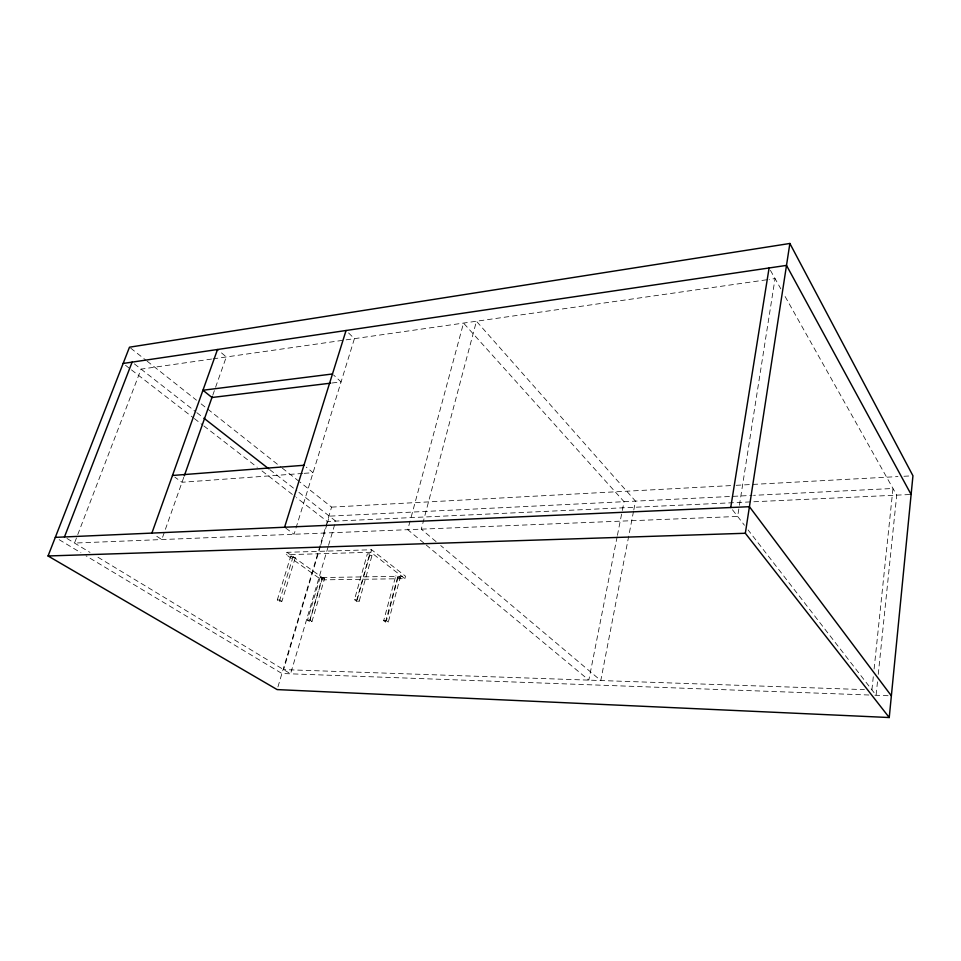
<?xml version="1.0" encoding="UTF-8"?>
<svg xmlns="http://www.w3.org/2000/svg" width="961" height="961" viewBox="0 0 961 961"><rect width="100%" height="100%" fill="white"/><g stroke="black" fill="none" stroke-linecap="round" stroke-linejoin="round"><path stroke-width="0.72" stroke-dasharray="4.8 3.6" d="M877.477 681.829L876.096 695.271L748.102 529.955M878.246 674.37L896.721 495.143L784.488 295.387M871.915 689.878L873.321 676.448M874.102 669L892.973 488.488L753.58 495.335M633.503 511.42L600.781 680.544L440.715 545.536M633.792 509.955L635.497 501.125L476.44 321.238L421.278 529.151L436.138 541.68M617.13 536.791L588.829 680.124L426.216 545.019M617.418 535.325L622.031 511.925M622.32 510.471L624.061 501.69L463.526 323.076L410.491 519.577M404.857 578.654L405.506 576.204L371.607 549.752L286.979 552.311L286.234 554.713L321.503 579.879L404.857 578.654L370.898 552.263L286.234 554.713M385.565 622.019L397.59 577.321L395.752 575.891L383.679 620.674L385.565 622.019L388.304 622.043L400.305 577.273L398.479 575.855L395.752 575.891M388.304 622.043L386.418 620.686L398.479 575.855M410.095 521.018L407.764 529.691L425.062 544.058M359.222 601.13L372.027 555.362L370.081 553.848L367.33 553.932L354.453 599.7L356.447 601.142L359.222 601.13L357.228 599.688L354.453 599.7M356.447 601.142L369.276 555.434L367.33 553.932M357.228 599.688L370.081 553.848M370.898 552.263L371.607 549.752M309.466 621.443L307.508 620.133L320.205 577.129L322.704 577.093L324.614 578.45L311.989 621.455L309.466 621.443L322.199 577.537L286.979 552.311M311.989 621.455L310.031 620.157L322.704 577.093M328.121 546.797L290.57 673.829L96.4 556.299M328.542 545.367L335.713 521.102L298.054 491.696M277.933 686.911L331.581 507.12L299.856 482.014M320.397 546.28L283.615 669.613L864.432 689.626M320.83 544.839L326.812 524.766M327.245 523.325L329.383 516.153L752.079 495.408M279.363 601.394L293.321 556.011L295.339 557.452L281.909 601.382L279.363 601.394L277.285 600.012L290.787 556.083L293.321 556.011M183.779 477.281L161.784 539.553L154.361 534.712M212.789 395.175L226.291 356.963L218.603 350.429M211.6 359.054L141.087 369.132L74.526 543.061L737.652 516.453L775.047 278.582L769.1 279.435M213.066 358.849L767.623 279.651M332.17 382.983L341.071 381.913L333.551 374.97M302.655 473.449L182.025 482.266L174.866 477.173M304.144 473.329L313.07 472.68L306.223 467.13M331.581 507.12L734.648 485.389M736.138 485.317L897.97 476.584M903.965 476.272L909.959 475.947M909.671 494.543L327.293 521.487L296.432 497.606M295.339 557.452L292.805 557.524L290.787 556.083M369.276 555.434L372.027 555.362M322.199 577.537L405.506 576.204M324.614 578.45L322.103 578.486L320.205 577.129M397.59 577.321L400.305 577.273M277.285 600.012L279.843 600L281.909 601.382M307.508 620.133L310.031 620.157M383.679 620.674L386.418 620.686M868.912 695.007L281.933 673.505L86.034 555.83M874.894 695.235L891.364 695.836M59.15 539.674L80.916 552.755M66.982 538.484L90.01 552.431M285.765 528.118L294.078 534.244L354.417 338.656L348.146 332.542M125.519 365.288L130.264 368.964M131.453 369.877L193.173 417.663M194.362 418.576L202.663 425.014M203.852 425.927L257.272 467.274M262.017 470.95L295.255 496.681M134.36 363.871L195.672 411.74M196.849 412.665L202.723 417.254M269.813 469.641L296.877 490.771M130.66 348.122L145.928 360.207M147.105 361.144L196.464 400.184M201.161 403.908L281.056 467.13M282.234 468.067L298.691 481.089M732.462 509.75L744.439 525.235M770.41 270.329L780.825 288.865"/><path stroke-width="1.44" d="M889.237 717.531L912.95 475.779L789.87 243.469L129.483 347.197L48.05 555.975L277.14 689.59L889.237 717.531L745.34 533.271L789.87 243.469M730.732 507.516L769.088 267.975M284.576 527.241L346.056 330.5M184.284 475.863L212.285 396.593M151.886 533.103L217.51 349.504M64.459 536.959L132.113 362.129M123.14 363.45L786.506 265.392L911.112 494.471M332.47 373.985L202.951 390.238L211.973 397.494L330.692 383.163M172.487 475.479L303.94 465.28M55.306 537.367L749.424 506.699L891.364 695.836M48.05 555.975L745.34 533.271M203.9 418.179L268.636 468.716"/></g></svg>
